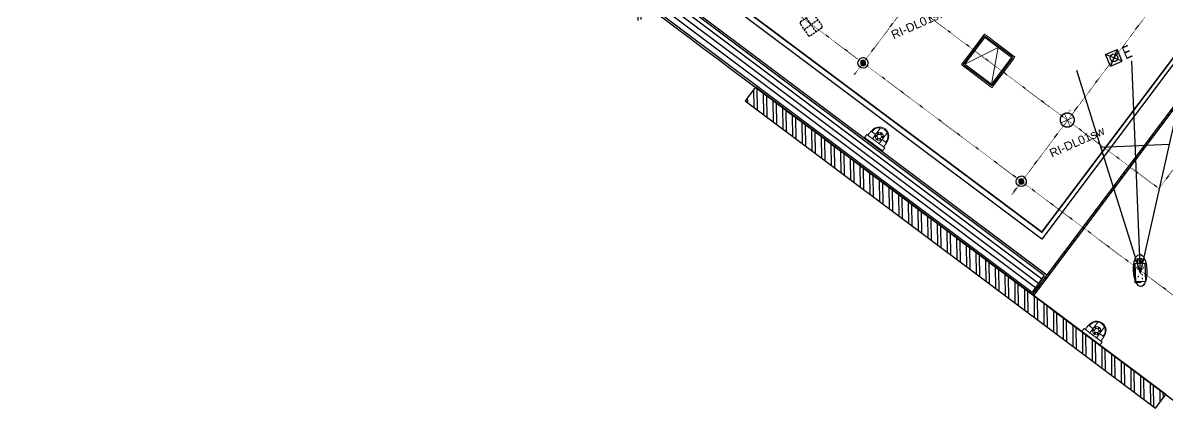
# Model space of a CAD drawing. Header units: millimetres. Extents: x 768159 to 833032, y -1374957 to -1225629.
# Drawn here: x 790640 to 804071, y -1362334 to -1357811 of the extents above; entities that cross this region are included whole.
import ezdxf
from ezdxf.enums import TextEntityAlignment as Align

# ---------------------------------------------------------------- set-up
doc = ezdxf.new("R2010")
doc.units = ezdxf.units.MM
doc.header["$LTSCALE"] = 10
doc.header["$MEASUREMENT"] = 0
for name, pattern in [('ACAD_ISO07W100', [3, 0, -3]), ('CENTER', [50.8, 31.75, -6.35, 6.35, -6.35]), ('DASH', [0.35, 0.25, -0.1])]:
    doc.linetypes.add(name, pattern=pattern)
for name, color, linetype in [('I—平顶-投影仪、监控', 62, 'Continuous'), ('I—平顶—喷淋', 21, 'Continuous'), ('I—平顶—填充01(线状)', 8, 'Continuous'), ('I—平顶—暖通', 144, 'Continuous'), ('I—平顶—消防指示灯', 62, 'Continuous'), ('I—平顶—灯具', 62, 'Continuous'), ('I—平顶—设备定位尺寸标注', 232, 'Continuous'), ('I—平顶—通讯', 24, 'Continuous'), ('I—平顶—造型', 122, 'Continuous')]:
    doc.layers.add(name, color=color, linetype=linetype)
doc.layers.add('检修口', color=7, linetype='Continuous', lineweight=0)
doc.styles.add('ARIAL', font='arial.ttf')
doc.styles.add('hz', font='', dxfattribs={"width": 0.8, "height": 5})
doc.styles.get("Standard").update_dxf_attribs({"font": 'arial.ttf'})
doc.styles.add('平顶图图例(客房区A2）$0$XD2008', font='SIMYOU.TTF', dxfattribs={"width": 0.7})
doc.styles.get('hz').set_extended_font_data('Microsoft YaHei')
doc.dimstyles.new('標準', dxfattribs={"dimtxt": 2.5, "dimasz": 0.8, "dimexe": 0, "dimexo": 0, "dimgap": 1, "dimtad": 1, "dimdec": 0, "dimzin": 0, "dimdsep": 46, "dimtxsty": 'Standard', "dimblk": 'DOT', "dimcen": 1, "dimaunit": 1, "dimadec": 3, "dimazin": 0, "dimtfac": 1, "dimtdec": 0, "dimtmove": 2, "dimatfit": 3, "dimfxl": 1, "dimtolj": 1, "dimtzin": 0, "dimarcsym": 0})

# ---------------------------------------------------------------- blocks, each defined once
blk = doc.blocks.new('*D1467')
at = {"layer": 'Defpoints', "color": 0, "transparency": 16777216}
for p in [(83, 69), (83, 0), (-82, 0)]:
    blk.add_point(p, dxfattribs=at)
at = {"color": 0, "transparency": 16777216, "insert": (69, 89), "char_height": 15, "attachment_point": 5}
blk.add_mtext('\\A1;165', dxfattribs=at)
blk = doc.blocks.new('_Dot')
at = {"color": 0, "linetype": 'ByBlock', "lineweight": -2}
blk.add_line((-0.5, 0), (-1, 0), dxfattribs=at)
at = {"color": 0, "linetype": 'ByBlock', "const_width": 0.5}
blk.add_lwpolyline([(-0.25, 0, 1), (0.25, 0, 1)], format="xyb", close=True, dxfattribs=at)
blk = doc.blocks.new('应急照明灯')
at = {"ltscale": 250}
for p, q in [((-150, -150), (-150, 150)), ((-150, 150), (150, 150)), ((150, 150), (-150, -150)), ((150, -150), (-150, 150)), ((150, -150), (150, 150)), ((-150, -150), (150, -150))]:
    blk.add_line(p, q, dxfattribs=at)
blk.add_circle((0, 0), 90, dxfattribs=at)
at = {"style": '平顶图图例(客房区A2）$0$XD2008', "width": 0.7}
blk.add_text('E', height=300, dxfattribs=at).set_placement((338, -143), align=Align.CENTER)
blk = doc.blocks.new('上下喷1111')
h = blk.add_hatch(color=256)
h.dxf.hatch_style = 1
edge = h.paths.add_edge_path()
edge.add_arc((0, 0), 0.5, 0, 180)
edge.add_arc((0, 0), 0.5, 180, 360)
at = {"elevation": 0}
for points in [[(-1, 0, -1), (1, 0, 0.084041)], [(-1, 0, 1), (1, 0, -0.084041)]]:
    blk.add_lwpolyline(points, format="xyb", dxfattribs=at)
blk.add_lwpolyline([(0.5, 0, 1), (-0.5, 0, 1)], format="xyb", close=True, dxfattribs=at)
blk = doc.blocks.new('A$Cd42e4ebf')
at = {"lineweight": 0}
for p, q in [((8.81, 7.37), (0, 7.37)), ((0, 7.37), (0, 5.88)), ((0.59, 5.88), (0.59, 3.81)), ((8.21, 3.81), (8.21, 5.88)), ((8.81, 5.88), (8.81, 7.37))]:
    blk.add_line(p, q, dxfattribs=at)
for points in [[(8.81, 5.88), (0, 5.88)], [(2.79, 5.88), (2.79, 0.56)], [(6.01, 5.88), (6.01, 0.56)], [(0.59, 3.81), (2.79, 3.81)], [(8.21, 3.81), (6.01, 3.81)]]:
    blk.add_lwpolyline(points, dxfattribs=at)
for centre, radius in [((4.4, 3.56), 1.65), ((4.4, 4.78), 0.254), ((3.34, 2.96), 0.271), ((3.34, 4.19), 0.257), ((4.4, 3.56), 0.804), ((4.4, 2.35), 0.255), ((5.44, 2.94), 0.269), ((5.46, 4.15), 0.254)]:
    blk.add_circle(centre, radius, dxfattribs=at)
for radius, start, end in [(3.73, 176.0995, 3.9005), (3.4, 175.7108, 4.2892)]:
    blk.add_arc((4.4, 3.56), radius, start, end, dxfattribs=at)
blk = doc.blocks.new('WIFI1')
at = {"linetype": 'DASH', "ltscale": 10, "extrusion": (-0.131049, -0.073706, 0.988632)}
for p, q in [((-91, -39, -15), (92, 37, 15)), ((-39, 92, 2), (39, -92, -2))]:
    blk.add_line(p, q, dxfattribs=at)
blk.add_lwpolyline([(68, -109, 0.414214), (90, -91), (109, 68, 0.414214), (91, 90), (-68, 109, 0.414214), (-90, 91), (-109, -68, 0.414214), (-91, -90), (70, -109)], format="xyb", dxfattribs=at)
blk = doc.blocks.new('SH9-室内半球1080P')
for p, q in [((93, 213), (345, 213)), ((93, 147), (93, 213)), ((103, 147), (93, 147)), ((316, 150), (375, 150)), ((316, 137), (375, 137)), ((345, 170), (345, 213))]:
    blk.add_line(p, q)
for points in [[(103, 203), (316, 203), (316, 90), (103, 90)], [(316, 170), (375, 170), (375, 123), (316, 123)]]:
    blk.add_lwpolyline(points, close=True)
at = {"const_width": 5.69}
for points in [[(160, 169, -1), (166, 169, -1)], [(137, 124, -1), (143, 124, -1)], [(189, 124, 1), (183, 124, 1)]]:
    blk.add_lwpolyline(points, format="xyb", close=True, dxfattribs=at)
for centre in [(163, 169), (140, 124), (186, 124)]:
    blk.add_arc(centre, 5.69, 0, 180)
blk.add_ellipse((234, 147), major_axis=(-189, 0), ratio=0.414634)
at = {"layer": 'Defpoints', "linetype": 'ByBlock'}
for p, q in [((197, 147), (2611, 794)), ((1697, -255), (1697, 549)), ((197, 147), (2697, 147)), ((197, 147), (2611, -500))]:
    blk.add_line(p, q, dxfattribs=at)
at = {"style": 'hz', "width": 0.8}
blk.add_text('C', height=79.2, dxfattribs=at).set_placement((259, 146), align=Align.MIDDLE)
blk = doc.blocks.new('BLK20230516150645_01189')
at = {"layer": '检修口'}
for p, q in [((107286, 146417), (107622, 146615)), ((107637, 146589), (107301, 146392)), ((107622, 146615), (107648, 146630)), ((107835, 146253), (107637, 146589)), ((107648, 146630), (107663, 146605)), ((107663, 146605), (107861, 146269)), ((107260, 146402), (107286, 146417)), ((107275, 146376), (107260, 146402)), ((107473, 146040), (107275, 146376)), ((107301, 146391), (107499, 146055)), ((107861, 146269), (107876, 146243)), ((107499, 146055), (107835, 146253)), ((107850, 146227), (107514, 146030)), ((107876, 146243), (107850, 146227)), ((107488, 146014), (107473, 146040)), ((107514, 146030), (107488, 146014))]:
    blk.add_line(p, q, dxfattribs=at)
at = {"layer": '检修口', "flags": 128}
for points in [[(107856, 146248), (107642, 146610), (107280, 146397), (107494, 146035), (107856, 146248)], [(107494, 146035), (107856, 146248), (107642, 146610), (107280, 146397), (107494, 146035)], [(107301, 146391), (107736, 146421), (107499, 146055)]]:
    blk.add_lwpolyline(points, dxfattribs=at)
blk = doc.blocks.new('*U1468')
at = {"const_width": 16.5}
blk.add_lwpolyline([(82.5, 0, 0.4142136), (0, 82.5, 0.4142136), (-82.5, 0, 0.4142136), (0, -82.5, 0.4142136)], format="xyb", close=True, dxfattribs=at)
at = {"const_width": 8.25}
for points in [[(-82.5, 0), (82.5, 0)], [(0, -82.5), (0, 82.5)]]:
    blk.add_lwpolyline(points, dxfattribs=at)
dim = blk.add_linear_dim(base=(82.5, 69.3), p1=(-82.5, 0), p2=(82.5, 0), dimstyle='標準', override={"dimtxt": 15, "dimgap": 5, "dimse1": 1, "dimse2": 1, "dimsd1": 1, "dimsd2": 1})
dim.commit()
dim.dimension.update_dxf_attribs({"geometry": '*D1467', "text_midpoint": (69.3, 88.9), "dimtype": 128})
blk = doc.blocks.new('*U1469')
blk.add_blockref('*U1468', (0, 0))
at = {"style": 'ARIAL'}
blk.add_text('RI-DL01sw', height=100, dxfattribs=at).set_placement((0, -280), align=Align.MIDDLE_CENTER)
blk.add_text('RI-DL01sw', height=100, dxfattribs=at).set_placement((0, -280), align=Align.MIDDLE_CENTER)

msp = doc.modelspace()

# ---------------------------------------------------------------- hatches: boundary and pattern name
at = {"layer": 'I—平顶—填充01(线状)'}
h = msp.add_hatch(dxfattribs=at)
h.set_pattern_fill('ANSI32', color=256, scale=300, angle=23)
h.set_pattern_definition([(90.68913, (763676.32, -1331262.48), (-112.49186, -1.35307), []), (90.68913, (763713.37, -1331224.53), (-112.49186, -1.35307), [])])
h.paths.add_polyline_path([(797879, -1357797.3), (797999, -1357637.3), (793366.1, -1354165), (793246.1, -1354325)])
h.paths.add_polyline_path([(803935.2, -1362334.3), (804055, -1362174.3), (799239, -1358567.3), (799119, -1358727.3)])
h = msp.add_hatch(dxfattribs=at)
h.set_pattern_fill('ANSI32', color=256, scale=300, angle=23)
h.set_pattern_definition([(90.6875, (798052.36, -1352875.16), (-112.4919, -1.3499), []), (90.6875, (798089.4, -1352837.21), (-112.4919, -1.3499), [])])
h.paths.add_polyline_path([(805864.4, -1356532.1), (805848.4, -1356520.1), (802487.7, -1361000.4), (802503.7, -1361012.4)])

# ---------------------------------------------------------------- linework, layer by layer
at = {"layer": 'I—平顶—暖通'}
msp.add_line((802628.8, -1360778.9), (802484.8, -1360970.9, 0.1), dxfattribs=at)
for points in [[(790862.1, -1349813.7), (792206.6, -1353017.3), (802601.8, -1360814.9)], [(802628.8, -1360778.9), (792243.3, -1352988.7), (790903.7, -1349796.2)], [(790682.3, -1349889.1), (792047.1, -1353141.5), (802484.8, -1360970.9)], [(790742.2, -1349864), (792100.3, -1353100.1), (802523.8, -1360918.9)], [(790802.2, -1349838.8), (792153.4, -1353058.7), (802562.8, -1360866.9)]]:
    msp.add_lwpolyline(points, dxfattribs=at)
at = {"layer": 'I—平顶—灯具', "linetype": 'CENTER', "ltscale": 0.01, "const_width": 20}
msp.add_lwpolyline([(803113.9, -1343399.3), (806004.5, -1350312.8), (805155.9, -1356877.1), (802599.8, -1360267.6), (792554.2, -1352749.5), (791224.3, -1349569)], dxfattribs=at)
at = {"layer": 'I—平顶—设备定位尺寸标注', "color": 8, "linetype": 'ACAD_ISO07W100', "ltscale": 0.02}
for p, q in [((800399.9, -1358417.7, 0), (802926.7, -1355044.7, 0)), ((802245.1, -1359830.8, 0), (804461.5, -1356873.5, 0))]:
    msp.add_line(p, q, dxfattribs=at)
for points in [[(802925.8, -1343510.4), (805782.1, -1350342.8), (804927.9, -1356908.3), (806412, -1358020.5), (804164, -1361023.4), (792628.5, -1352388), (791416.4, -1349488.7)], [(802095.4, -1343857.6), (804856.4, -1350467.2), (804048.8, -1356675.2), (805479.6, -1357746.5), (803974.3, -1359757.2), (793364.1, -1351814.4), (792258.3, -1349169.2)]]:
    msp.add_lwpolyline(points, dxfattribs=at)
at = {"layer": 'I—平顶—造型'}
for p, q in [((805848.4, -1356520.1), (802487.8, -1361000.2, 0.1)), ((805864.4, -1356532.1), (802503.8, -1361012.2, 0.1)), ((805195.1, -1356891.1), (802599.9, -1360350.8))]:
    msp.add_line(p, q, dxfattribs=at)
for points in [[(802599.9, -1360350.8), (792509, -1352781.6), (791174.6, -1349589.8)], [(790639.5, -1349867.7), (790917.1, -1349751.7), (792263.8, -1352972.8), (802659.8, -1360770.9)]]:
    msp.add_lwpolyline(points, dxfattribs=at)
msp.add_lwpolyline([(793206.2, -1354044.7, 0.0002302), (804055.1, -1362174.3)], format="xyb", dxfattribs=at)
at = {"layer": 'I—平顶—造型', "elevation": 0}
msp.add_lwpolyline([(803935.2, -1362334.3), (804055, -1362174.3), (799239, -1358567.3), (799119, -1358727.3)], close=True, dxfattribs=at)
msp.add_lwpolyline([(802695.8, -1361156.5), (804215.6, -1362294.3)], dxfattribs=at)

# ---------------------------------------------------------------- block references
at = {"layer": 'I—平顶-投影仪、监控', "rotation": 92.3110772264625}
msp.add_blockref('SH9-室内半球1080P', (803911.1, -1360945.6, 0), dxfattribs=at)
at = {"layer": 'I—平顶-投影仪、监控'}
for p, xscale, yscale, zscale, rotation in [((800861.2, -1359138.5, 0), 29.9009872269767, 29.9009872269767, 29.9009872269767, 142.9360757806857), ((803412.2, -1361418.2, 0), 29.90098722697663, 29.90098722697663, 29.90098722697663, 143.0244572736064)]:
    msp.add_blockref('A$Cd42e4ebf', p, dxfattribs=dict(at, xscale=xscale, yscale=yscale, zscale=zscale, rotation=rotation))
at = {"layer": 'I—平顶—喷淋', "extrusion": (7.41388e-10, -1.4776e-08, 1), "xscale": 60.00000000000065, "yscale": 60.00000000000065, "zscale": 60.00000000000065, "rotation": 158.1416134251435}
for p in [(800501.5, -1358281.9, 0), (802359, -1359672.1, 0)]:
    msp.add_blockref('上下喷1111', p, dxfattribs=at)
at = {"layer": 'I—平顶—消防指示灯', "color": 3, "xscale": 0.5, "yscale": 0.5, "zscale": 0.5, "rotation": 22.68913179334297}
msp.add_blockref('应急照明灯', (803445.5, -1358221, 0), dxfattribs=at)
at = {"layer": 'I—平顶—灯具', "rotation": 24}
for p in [(801041.2, -1357561.3, 0), (802898.6, -1358951.7, 0)]:
    msp.add_blockref('*U1469', p, dxfattribs=at)
at = {"layer": 'I—平顶—通讯', "rotation": 282.60842864043}
msp.add_blockref('WIFI1', (799892.4, -1357833.5), dxfattribs=at)
at = {"layer": '检修口', "rotation": 22.6891317941336}
msp.add_blockref('BLK20230516150645_01189', (759167.6, -1534747.5, 0), dxfattribs=at)

doc.saveas('drawing.dxf')
